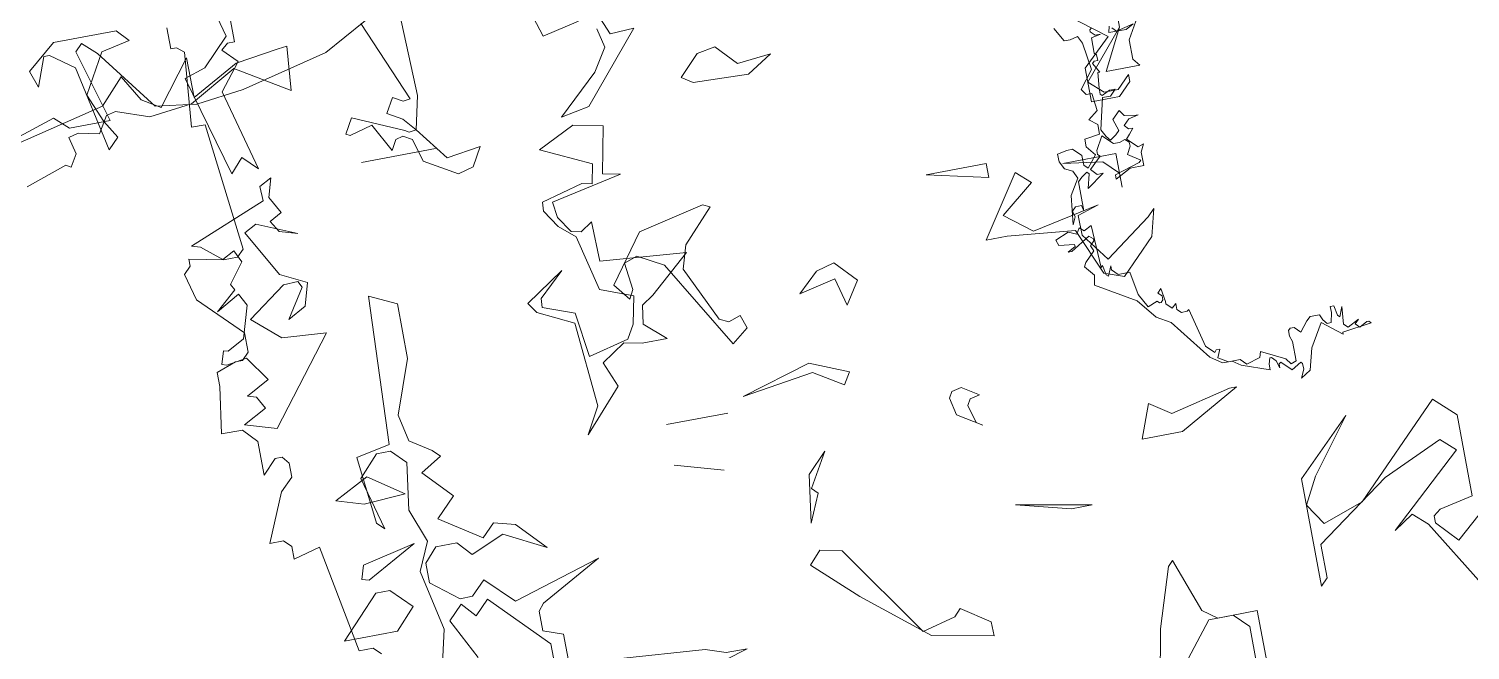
# Model space of a CAD drawing. Header units: millimetres. Extents: x 1418 to 1811, y 1796 to 1956.
# Drawn here: x 1500.9717 to 1501.4673, y 1850.6076 to 1850.8213 of the extents above; entities that cross this region are included whole.
import ezdxf

# ---------------------------------------------------------------- set-up
doc = ezdxf.new("R2010")
doc.units = ezdxf.units.MM
doc.layers.add('ARBRE', color=251, linetype='Continuous', lineweight=13)
doc.layers.add('VEGETAIS', color=3, linetype='Continuous')

# ---------------------------------------------------------------- blocks, each defined once
blk = doc.blocks.new('WMF26', base_point=(0, 0.0008))
at = {"color": 85}
for points in [[(9.5274, -11.9578), (8.756, -12.3728), (8.3048, -12.4823), (8.0578, -12.5119), (7.8462, -12.4823), (7.6066, -12.162), (7.5342, -12.097), (7.4979, -12.1332), (7.6066, -12.5119), (7.395, -12.5119), (7.3226, -12.4461), (6.6606, -12.6568)], [(0.9345, -8.2183), (0.8974, -8.1813), (0.825, -8.1813), (0.7237, -7.6214), (0.5846, -7.6577), (0.5846, -7.5918), (0.5483, -7.5556), (0.4759, -7.5556), (0.5846, -7.3078), (0.6496, -7.2427), (0.6496, -7.1703), (0.6208, -7.1332), (0.5846, -7.1332), (0.5121, -7.2065), (0.5121, -7.0319), (0.4462, -6.9595), (0.3376, -6.9595), (0.3738, -6.7191), (0.3738, -6.6458), (0.4759, -6.6096), (0.5121, -6.6096), (0.5483, -6.5734), (0.5483, -6.4713), (0.3376, -6.2605), (0.3013, -6.1222), (0.3376, -6.0851), (0.3376, -6.0489), (0.5121, -6.0851), (0.5846, -6.0851), (0.6208, -6.0489), (0.5483, -5.387), (0.4759, -5.387), (0.5121, -5.0016), (0.4759, -4.972), (0.4462, -4.972), (0.4462, -4.8633)]]:
    blk.add_lwpolyline(points, dxfattribs=at)
at = {"color": 63}
for points in [[(1.7965, -8.4653), (1.7965, -8.327), (1.5198, -8.043), (1.4466, -8.1154), (1.3815, -8.043), (1.3091, -8.1154), (1.4178, -8.327)], [(1.207, -8.4291), (1.2728, -8.1525), (1.207, -7.8396), (1.2728, -7.6939), (1.207, -7.5193), (1.2432, -7.2789), (1.1708, -7.2065), (1.0975, -7.2065), (0.9962, -7.3152), (1.0687, -7.5918), (1.0324, -7.5556), (0.9962, -7.2065), (1.1708, -7.1703), (1.207, -6.4054), (1.3453, -6.4713), (1.3453, -6.7553), (1.2432, -7.0319), (1.2728, -7.1703), (1.3815, -7.2427), (1.4178, -7.2789), (1.3091, -7.344), (1.4466, -7.4905), (1.3453, -7.5918), (1.5561, -7.7301), (1.6219, -7.6643), (1.7306, -7.6939), (1.8689, -7.8396), (1.6582, -7.7301), (1.4836, -7.8034), (1.4178, -7.7301), (1.3091, -7.7301), (1.2432, -7.8034), (1.2432, -7.9055), (1.3815, -8.0142), (1.4466, -8.0142), (1.5198, -7.9417), (1.6582, -8.0792), (2.1167, -7.9417), (1.7965, -8.1154), (1.7677, -8.1525), (1.7677, -8.2546), (1.8689, -8.2908), (1.8689, -8.8869)], [(2.1167, -8.4653), (2.5679, -8.5016), (2.6692, -8.5378), (2.7787, -8.5378), (2.4288, -8.6407)], [(4.8889, -6.482), (4.8707, -6.4424), (4.8304, -6.4219), (4.8098, -6.3823), (4.8098, -6.342), (4.86, -6.3321), (4.8889, -6.3321), (4.9308, -6.3716), (4.9308, -6.4219), (4.9498, -6.4424), (5, -6.3823), (4.9605, -6.3321), (4.9605, -6.2918), (5.0395, -6.2819), (5.0395, -6.2317), (5, -6.1996), (5.0502, -6.1601), (5.0395, -6.0695), (5.0107, -6.0695), (4.9893, -6.0398), (5.0609, -5.9485), (5.0395, -5.8077), (5.0214, -5.7682), (4.9811, -5.7789), (4.9498, -5.7789), (4.9103, -5.7072)], [(5.2017, -5.7575), (5.2223, -5.7789), (5.3129, -5.7575), (5.2725, -5.7789), (5.182, -5.7789), (5.191, -5.7476)], [(5.1004, -5.7393), (5.0897, -5.7476), (5.0897, -5.7575), (5.1111, -5.7789), (5.14, -5.7789), (5.0897, -5.7896), (5.0897, -5.8686), (5.1004, -5.8793), (5.1004, -5.9081), (5.0815, -5.9081), (5.0708, -5.9188), (5.1004, -5.969), (5.0897, -5.969), (5.0815, -6.0489), (5.0815, -6.0802), (5.0897, -6.0901), (5.1317, -6.0695), (5.1614, -6.0695), (5.1317, -6.0999), (5.0897, -6.0999), (5.0502, -6.2605), (5.0708, -6.3), (5.0897, -6.3214), (5.121, -6.3), (5.14, -6.2819), (5.121, -6.221), (5.1614, -6.1815), (5.182, -6.2103), (5.2223, -6.221), (5.2519, -6.221), (5.2017, -6.2317), (5.1712, -6.2605), (5.191, -6.2819), (5.2124, -6.2819), (5.191, -6.3107), (5.1712, -6.3321), (5.2223, -6.3823), (5.2519, -6.3716), (5.233, -6.4112), (5.233, -6.482), (5.1614, -6.482), (5.0815, -6.5231), (5.0815, -6.5009), (5.2124, -6.4614), (5.2223, -6.4507), (5.1614, -6.4112), (5.182, -6.3716), (5.182, -6.3502), (5.1614, -6.3321), (5.1317, -6.342), (5.1004, -6.342), (5.0502, -6.2918), (5.0107, -6.3609), (5.0107, -6.3823), (5.0214, -6.3922), (4.9605, -6.4507), (4.9893, -6.482), (5.0214, -6.482), (4.9308, -6.5437), (4.9498, -6.4721), (4.9391, -6.4614), (4.9103, -6.482), (4.8889, -6.5009), (4.8889, -6.6524), (4.8806, -6.6236), (4.8493, -6.6236), (4.8304, -6.6442), (4.8386, -6.6738), (4.8205, -6.7133), (4.8386, -6.5627), (4.8889, -6.482), (4.8889, -6.482)], [(0.7739, -4.9975), (0.7377, -4.9975), (0.7015, -5.0272), (0.7739, -5.0996), (0.6644, -5.2371), (0.7739, -5.6595), (0.7015, -5.587), (0.6356, -5.6595), (0.4899, -5.1358), (0.5994, -5.0996), (0.7377, -4.9613), (0.7015, -4.823), (0.7739, -4.823), (0.7739, -4.9975), (0.7739, -4.9975)], [(1.6442, -5.4405), (1.6046, -5.6125), (1.7347, -5.783), (1.9109, -5.7566), (1.8558, -5.8521), (1.7759, -5.8735), (1.6104, -5.7772), (1.5775, -5.6578), (1.5322, -5.6315), (1.4927, -5.6422), (1.4639, -5.6932), (1.3865, -5.5467), (1.2679, -5.5788), (1.2473, -5.5673), (1.291, -5.4915), (1.547, -5.606), (1.5668, -5.6175), (1.6046, -5.6125), (1.5478, -5.5467), (1.4729, -5.503), (1.5165, -5.4273), (1.5668, -5.4561), (1.6046, -5.4512), (1.4268, -5.0255)], [(1.6318, -5.0091), (1.6442, -5.4405), (1.6442, -5.4405)], [(2.3481, -5.6858), (2.558, -5.4915), (2.6321, -5.3746), (2.6099, -5.275)], [(2.5243, -5.219), (2.3333, -5.2618), (2.2378, -4.9514)], [(2.6247, -5.1968), (2.6717, -5.3137), (2.796, -5.3071), (2.4955, -5.6578), (2.3481, -5.6858), (2.3481, -5.6858)], [(3.0438, -5.6364), (2.9886, -5.601), (3.0907, -5.494), (3.1871, -5.4783), (3.2842, -5.5829), (3.4596, -5.5656), (3.3295, -5.6463), (3.0438, -5.6364), (3.0438, -5.6364)], [(5.2421, -5.7624), (5.2421, -5.6965), (5.2058, -5.6595), (5.3804, -5.6595), (5.2783, -5.8348), (5.2783, -5.9361), (5.3071, -5.9723), (5.1326, -5.9723), (5.2421, -5.7624), (5.2421, -5.7624)], [(0.5821, -6.8706), (0.5475, -6.8072), (0.5039, -6.794), (0.6241, -6.729), (0.5352, -6.6013), (0.4289, -6.6178), (0.4051, -6.6104), (0.4257, -6.5421), (0.4495, -6.5495), (0.5384, -6.5009), (0.5878, -6.3354), (0.5541, -6.272), (0.4322, -6.3412), (0.5401, -6.2465), (0.5236, -6.2152), (0.6018, -6.1115), (0.573, -6.0489), (0.5096, -6.0827), (0.4075, -5.9987), (0.3639, -5.9855), (0.7682, -5.8258), (0.764, -5.75), (0.8274, -5.7163), (0.7986, -5.8134), (0.8464, -5.9015), (0.783, -5.9361), (0.8184, -5.9946), (0.9106, -6.0226), (0.7089, -5.9353), (0.6447, -5.969), (0.7797, -6.2119), (0.9139, -6.2786), (0.8785, -6.3955), (0.7838, -6.4466), (0.8818, -6.2959), (0.8653, -6.2638), (0.7896, -6.2679), (0.592, -6.4103), (0.7319, -6.533), (0.9608, -6.5487), (0.6224, -6.9842), (0.4611, -6.9356), (0.5821, -6.8706), (0.5821, -6.8706)], [(1.2984, -5.7253), (1.6837, -5.7253), (1.2984, -5.7253), (1.2984, -5.7253)], [(3.0117, -6.2794), (2.8528, -6.4474), (2.8166, -6.5676), (2.9508, -6.8525), (2.9969, -6.8755), (3.0586, -6.8541), (3.0825, -6.9233), (2.9977, -6.9908), (2.7268, -6.5289), (2.5959, -6.4573), (2.5268, -6.4803), (2.5432, -6.6211), (2.5202, -6.6672), (2.4527, -6.5824), (2.6321, -6.3379), (2.9746, -6.2613), (3.0117, -6.2794), (3.0117, -6.2794)], [(3.5715, -6.7586), (3.3797, -6.8006), (3.4851, -6.7034), (3.5798, -6.6779), (3.6827, -6.7866), (3.6086, -6.9027), (3.5715, -6.7586), (3.5715, -6.7586)], [(5.8447, -7.6288), (5.8365, -7.619), (5.7863, -7.6503), (5.736, -7.6), (5.7253, -7.6083), (5.7253, -7.6288), (5.7146, -7.5893), (5.6941, -7.5687), (5.6858, -7.5687), (5.6751, -7.6), (5.6751, -7.6288), (5.5343, -7.5786), (5.4923, -7.5498), (5.4421, -7.5498), (5.3837, -7.5078), (5.2223, -7.2979), (5.1507, -7.2559), (5.0708, -7.1554), (4.8707, -7.0361), (4.8806, -6.9858), (4.8386, -6.9356), (4.8493, -6.9142), (4.8996, -6.864), (4.8889, -6.8343), (4.9103, -6.8138), (4.9103, -6.8031), (4.8889, -6.7841), (4.7892, -6.8451), (4.7703, -6.8451), (4.8098, -6.8245), (4.8098, -6.8138), (4.7291, -6.8031), (4.7192, -6.7742), (4.7892, -6.7446), (4.8304, -6.7635), (4.8493, -6.7339), (4.8707, -6.7528), (4.9103, -6.7339), (4.921, -6.9546), (4.9308, -6.9463), (4.9391, -6.9965), (4.9498, -7.0048), (4.9712, -6.9546), (4.9712, -6.976), (5, -7.0048), (5.0609, -7.0048), (5.0815, -7.1258), (5.121, -7.1974), (5.1712, -7.176), (5.182, -7.1867), (5.191, -7.1867), (5.2017, -7.176), (5.2017, -7.1554), (5.182, -7.1365), (5.2017, -7.1159), (5.2124, -7.1867), (5.2124, -7.1974), (5.2412, -7.2262), (5.2626, -7.2057), (5.2626, -7.2369), (5.2832, -7.2559), (5.3129, -7.2559), (5.3227, -7.2477), (5.373, -7.4494), (5.4133, -7.4889), (5.4232, -7.4782), (5.4421, -7.4782), (5.4232, -7.5185), (5.4734, -7.5498), (5.5343, -7.5498), (5.564, -7.5786), (5.6356, -7.558), (5.6438, -7.5284), (5.7649, -7.5893), (5.7863, -7.619), (5.8151, -7.6083), (5.8151, -7.5078), (5.8052, -7.4782), (5.8052, -7.4494), (5.8151, -7.4387), (5.8365, -7.4387), (5.8653, -7.4683), (5.9056, -7.4181), (5.9262, -7.3991), (5.9765, -7.3991), (5.9872, -7.428), (6.0061, -7.4494), (6.0267, -7.4494), (6.0374, -7.3991), (6.0374, -7.3679), (6.0563, -7.3679), (6.0662, -7.4181), (6.0769, -7.428), (6.0967, -7.3777), (6.0884, -7.4683), (6.1074, -7.4889), (6.1675, -7.4576), (6.1469, -7.4782), (6.1675, -7.4996), (6.2078, -7.4782), (6.2177, -7.4782), (6.2284, -7.4889), (6.0769, -7.5078), (6.0769, -7.5185), (5.9765, -7.4387), (5.9056, -7.558), (5.876, -7.6692), (5.8258, -7.7005), (5.8447, -7.6585), (5.8447, -7.6288), (5.8447, -7.6288)], [(3.3698, -7.209), (2.9985, -7.2649), (3.3591, -7.1587), (3.5567, -7.2411), (3.518, -7.302), (3.3698, -7.209), (3.3698, -7.209)], [(1.0283, -7.3135), (1.2053, -7.4354), (0.9888, -7.4469), (0.8497, -7.4049), (1.0283, -7.3135), (1.0283, -7.3135)], [(4.1767, -7.6363), (4.054, -7.558), (4.0342, -7.4675), (4.0532, -7.437), (4.1034, -7.4263), (4.189, -7.4807), (4.1388, -7.4914), (4.1199, -7.5226), (4.1454, -7.6165), (4.1767, -7.6363), (4.1767, -7.6363)], [(0.9271, -7.754), (1.2037, -7.6931), (0.9411, -7.8347), (0.9056, -7.8248), (0.9271, -7.754), (0.9271, -7.754)], [(3.3493, -8.1352), (3.681, -8.6177), (3.8548, -8.5748), (3.8893, -8.537), (4.0318, -8.6341), (4.0342, -8.7066), (3.7189, -8.6465), (3.3962, -8.3814), (3.1764, -8.178), (3.2389, -8.1105), (3.3493, -8.1352), (3.3493, -8.1352)]]:
    blk.add_lwpolyline(points, dxfattribs=at)
at = {"color": 106}
for points in [[(5.2421, -5.7624), (5.0305, -6.0094), (5.1029, -6.0744), (5.1762, -6.0744), (5.2421, -6.0094), (5.2421, -6.0456), (5.1762, -6.1115), (5.0305, -6.1115), (5.0305, -5.9361), (5.1762, -5.7986), (4.8559, -5.5508)], [(2.5498, -5.769), (2.5004, -6.0102), (2.591, -6.0291), (2.223, -6.1065), (2.2328, -6.1872), (2.2888, -6.272), (2.339, -6.2827), (2.4, -6.2424), (2.4049, -6.4482), (2.8487, -6.4861), (2.6387, -6.6697), (2.5778, -6.7092), (2.5638, -6.8064), (2.67, -6.901), (2.5391, -6.901), (2.4477, -6.8821), (2.3259, -6.9628), (2.3777, -7.0945), (2.1818, -7.311), (2.2567, -7.1744), (2.2205, -6.7364), (2.0394, -6.6466), (2.0031, -6.5923), (2.204, -6.4589), (2.0739, -6.5799), (2.0698, -6.6269), (2.2312, -6.6862), (2.2616, -6.9175), (2.4716, -6.8665), (2.5128, -6.7957), (2.5424, -6.6549), (2.3761, -6.5898), (2.3094, -6.3025), (2.2287, -6.2333), (2.1686, -6.1428), (2.1727, -6.0967), (2.3884, -6.0398), (2.4395, -6.0506), (2.4601, -5.9501), (2.2065, -5.8299), (2.3983, -5.7377), (2.5498, -5.769), (2.5498, -5.769)], [(4.4418, -6.3947), (4.1281, -6.3222), (4.4418, -6.3222), (4.4418, -6.3947), (4.4418, -6.3947)], [(4.478, -6.5989), (4.6155, -6.7076), (4.9654, -6.6351), (4.8559, -6.6713), (4.8559, -6.7734), (4.9654, -6.9183), (5.2058, -6.7438), (5.2421, -6.7076), (5.2058, -6.8459), (5.0305, -7.0212), (4.9292, -6.985), (4.8271, -6.7438), (4.478, -6.7076), (4.3685, -6.7076), (4.5793, -6.3947), (4.6517, -6.4597), (4.478, -6.5989), (4.478, -6.5989)], [(5.1029, -6.5701), (5.1029, -6.4968), (5.0305, -6.4235), (4.8271, -6.3947), (5.1029, -6.3947), (5.1029, -6.5701), (5.1029, -6.5701)], [(2.586, -7.3333), (2.9055, -7.3333), (2.586, -7.3333), (2.586, -7.3333)], [(6.5371, -8.9058), (6.3255, -8.5559), (6.2531, -8.4909), (6.1518, -8.5559), (6.5371, -8.2076), (6.4639, -8.141), (6.1518, -8.2801), (5.7657, -8.5559), (5.7657, -8.7313), (5.7295, -8.7675), (5.7295, -8.2076), (6.0127, -7.9302), (5.8019, -8.2076), (5.7295, -8.3451), (5.8019, -8.4546), (6.0127, -8.3814), (6.4639, -7.9302), (6.5734, -8.0323), (6.5734, -8.4546), (6.3988, -8.4909), (6.3618, -8.5197), (6.3618, -8.5559), (6.4639, -8.6654), (6.7479, -8.4176)], [(2.586, -7.5449), (2.833, -7.6173), (2.586, -7.5449), (2.586, -7.5449)], [(3.2842, -7.8215), (3.2192, -7.9672), (3.2554, -7.7194), (3.3567, -7.6173), (3.2554, -7.7927), (3.2842, -7.8215), (3.2842, -7.8215)], [(5.4528, -7.6832), (5.489, -7.6832), (5.1762, -7.8577), (4.9654, -7.8577), (5.0305, -7.6832), (5.1391, -7.7556), (5.4528, -7.6832), (5.4528, -7.6832)], [(1.1386, -8.0092), (1.0357, -8.1179), (0.7599, -8.1179), (0.9633, -7.9071), (1.0357, -7.9071), (1.1386, -8.0092), (1.1386, -8.0092)], [(4.6517, -8.141), (4.2664, -8.0685), (4.5431, -8.141), (4.6517, -8.141), (4.6517, -8.141)], [(5.177, -8.8292), (5.382, -8.8292), (5.382, -9.1026), (5.3293, -9.1026), (5.3293, -8.9025), (5.2561, -8.8292), (5.1293, -8.8292), (4.9506, -9.0557), (4.8255, -9.1026), (4.8773, -8.8292), (4.9769, -8.5238), (5.0033, -8.4974), (5.1029, -8.7766), (5.177, -8.8292), (5.177, -8.8292)], [(7.0995, -12.5457), (7.5803, -12.4321), (7.7029, -12.302), (7.782, -12.437), (7.875, -12.4946), (8.0496, -12.2682), (8.0504, -12.4749), (8.2941, -12.3423), (8.5189, -12.3102), (8.5658, -12.3045), (8.5452, -12.5325), (8.2784, -12.367), (8.0314, -12.5053), (7.81, -12.5309), (7.642, -12.4708), (7.5926, -12.4823), (7.5391, -12.5687), (7.4329, -12.5457), (7.3827, -12.558), (7.4033, -12.6478), (7.3654, -12.7095), (7.3407, -12.6947), (7.1258, -12.7663)], [(7.7779, -12.1274), (7.6297, -12.1579), (7.5119, -12.3621), (7.5737, -12.5111), (7.6297, -12.6033), (7.5737, -12.6593), (7.4815, -12.2139), (7.3629, -12.1274), (7.3325, -12.1274), (7.2765, -12.2756), (7.246, -12.1892), (7.3942, -12.0657), (7.7219, -12.0657), (7.7779, -12.1274), (7.7779, -12.1274)]]:
    blk.add_lwpolyline(points, dxfattribs=at)
blk = doc.blocks.new('T2_02')
at = {"xscale": 0.3499999999999943, "yscale": 0.3499999999999943, "zscale": 0.3499999999999943}
blk.add_blockref('WMF26', (-2.2399, 1.997), dxfattribs=at)

msp = doc.modelspace()

# ---------------------------------------------------------------- linework, layer by layer
at = {"layer": 'VEGETAIS'}
msp.add_spline([(1509.15813, 1850.05416), (1498.46329, 1849.47626), (1500.78787, 1851.99886), (1504.70736, 1850.57827), (1508.82248, 1852.13929), (1509.15813, 1850.05416)], degree=3, dxfattribs=at)

# ---------------------------------------------------------------- block references
at = {"layer": 'ARBRE', "xscale": 0.1918409178794672, "yscale": 0.1918409178794672, "zscale": 0.1918409178794672, "rotation": 10.65514725593884}
for p in [(1500.83553, 1851.2239), (1501.42241, 1850.83995)]:
    msp.add_blockref('T2_02', p, dxfattribs=at)

doc.saveas('drawing.dxf')
